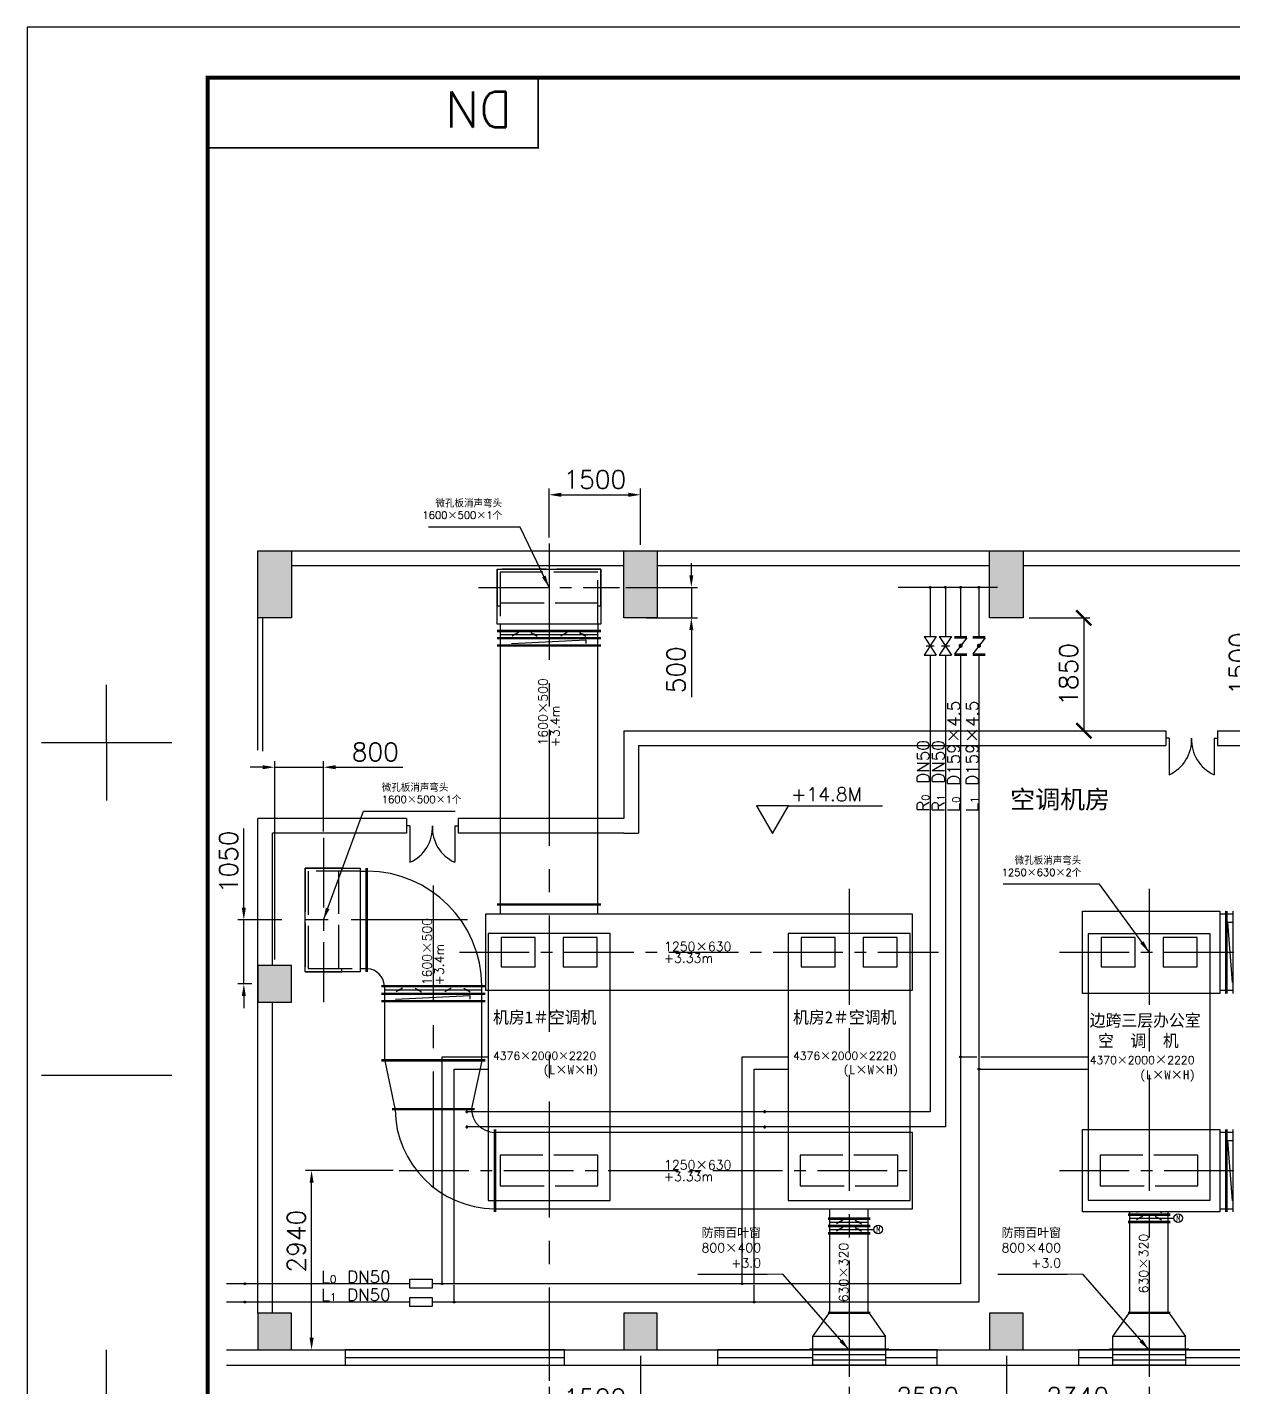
# Model space of a CAD drawing. Extents: x 209403 to 307023, y -44422 to 4539.
# Drawn here: x 257026 to 276815, y -31184 to -8879 of the extents above; entities that cross this region are included whole.
import ezdxf

# ---------------------------------------------------------------- set-up
doc = ezdxf.new("R2010")
doc.units = 0
doc.header["$LTSCALE"] = 60
for name, pattern in [('ACAD_ISO02W100', [15, 12, -3]), ('CENTER', [50.8, 31.75, -6.35, 6.35, -6.35]), ('CENTER2', [28.575, 19.05, -3.175, 3.175, -3.175])]:
    doc.linetypes.add(name, pattern=pattern)
doc.layers.get('0').update_dxf_attribs({"linetype": 'CONTINUOUS'})
doc.layers.get('DEFPOINTS').update_dxf_attribs({"linetype": 'CONTINUOUS'})
for name, color, linetype in [('SMPEN_THICK', 7, 'CONTINUOUS'), ('三层楼面', 7, 'CONTINUOUS'), ('二层楼面', 7, 'CONTINUOUS'), ('冷热水管', 7, 'CONTINUOUS'), ('吊顶开孔', 7, 'CONTINUOUS'), ('空调机', 7, 'CONTINUOUS'), ('空调风管', 7, 'CONTINUOUS'), ('管道', 2, 'CONTINUOUS'), ('边部夹层', 7, 'CONTINUOUS')]:
    doc.layers.add(name, color=color, linetype=linetype)
doc.styles.add('163', font='', dxfattribs={"width": 0.99})
doc.styles.get("Standard").update_dxf_attribs({"font": 'txt.shx', "height": 300})
doc.styles.add('STYLE4', font='', dxfattribs={"height": 300})
doc.styles.get('163').set_extended_font_data('SimSun')
doc.styles.get('STYLE4').set_extended_font_data('SimSun')
doc.dimstyles.get("Standard").update_dxf_attribs({"dimscale": 0, "dimtxt": 2, "dimasz": 200, "dimexe": 100, "dimexo": 100, "dimgap": 100, "dimtad": 1, "dimdec": 0, "dimdsep": 46, "dimtxsty": 'Standard', "dimcen": 0, "dimclrd": 5, "dimclre": 5, "dimclrt": 5, "dimadec": 0, "dimazin": 0, "dimtfac": 1, "dimtdec": 4, "dimtmove": 0, "dimatfit": 0, "dimfxl": 1, "dimtolj": 1, "dimtzin": 0, "dimarcsym": 0})

# ---------------------------------------------------------------- blocks, each defined once
blk = doc.blocks.new('*D90')
at = {"layer": 'DEFPOINTS', "color": 0, "transparency": 16777216}
for p in [(261885, -21011), (261885, -22166), (261085, -24263)]:
    blk.add_point(p, dxfattribs=at)
at = {"layer": '空调风管', "color": 5, "lineweight": -2, "transparency": 16777216}
for p, q in [((261085, -24163), (261085, -20911)), ((261885, -22066), (261885, -20911)), ((260885, -21011), (260685, -21011)), ((261085, -21011), (261885, -21011)), ((262085, -21011), (263185, -21011))]:
    blk.add_line(p, q, dxfattribs=at)
at = {"layer": '空调风管', "color": 5, "transparency": 16777216}
for points in [[(260885, -20977), (260885, -21044), (261085, -21011)], [(262085, -20977), (262085, -21044), (261885, -21011)]]:
    blk.add_solid(points, dxfattribs=at)
at = {"layer": '空调风管', "color": 5, "transparency": 16777216, "insert": (262735, -20761), "char_height": 300, "attachment_point": 5}
blk.add_mtext('\\A1;800', dxfattribs=at)
blk = doc.blocks.new('*D91')
at = {"layer": 'DEFPOINTS', "color": 0, "transparency": 16777216}
for p in [(261690, -27623), (263127, -27623), (261085, -30563)]:
    blk.add_point(p, dxfattribs=at)
at = {"layer": '空调风管', "color": 5, "lineweight": -2, "transparency": 16777216}
for p, q in [((263027, -27623), (261590, -27623)), ((261690, -30363), (261690, -27823)), ((261185, -30563), (261790, -30563))]:
    blk.add_line(p, q, dxfattribs=at)
at = {"layer": '空调风管', "color": 5, "transparency": 16777216}
for points in [[(261657, -27823), (261724, -27823), (261690, -27623)], [(261657, -30363), (261724, -30363), (261690, -30563)]]:
    blk.add_solid(points, dxfattribs=at)
at = {"layer": '空调风管', "color": 5, "transparency": 16777216, "insert": (261440, -28781), "char_height": 300, "attachment_point": 5, "rotation": 90}
blk.add_mtext('\\A1;2940', dxfattribs=at)
blk = doc.blocks.new('窗3615')
at = {"layer": '二层楼面', "color": 4}
blk.add_line((19203, 115349), (19203, 111749), dxfattribs=at)
blk.add_lwpolyline([(19078, 111749), (19328, 111749), (19328, 115349), (19078, 115349)], close=True, dxfattribs=at)
blk = doc.blocks.new('*D92')
at = {"layer": 'DEFPOINTS', "color": 0, "transparency": 16777216}
for p in [(260579, -23513), (261300, -23513), (260810, -24563)]:
    blk.add_point(p, dxfattribs=at)
at = {"layer": '空调风管', "color": 5, "lineweight": -2, "transparency": 16777216}
for p, q in [((260579, -23313), (260579, -22013)), ((261200, -23513), (260479, -23513)), ((260579, -24563), (260579, -23513)), ((260710, -24563), (260479, -24563)), ((260579, -24763), (260579, -24963))]:
    blk.add_line(p, q, dxfattribs=at)
at = {"layer": '空调风管', "color": 5, "transparency": 16777216}
for points in [[(260545, -23313), (260612, -23313), (260579, -23513)], [(260545, -24763), (260612, -24763), (260579, -24563)]]:
    blk.add_solid(points, dxfattribs=at)
at = {"layer": '空调风管', "color": 5, "transparency": 16777216, "insert": (260329, -22563), "char_height": 300, "attachment_point": 5, "rotation": 90}
blk.add_mtext('\\A1;1050', dxfattribs=at)
blk = doc.blocks.new('*D98')
at = {"layer": 'DEFPOINTS', "color": 0, "transparency": 16777216}
for p in [(273085, -30563), (275425, -31069), (273085, -31578)]:
    blk.add_point(p, dxfattribs=at)
at = {"layer": '空调风管', "color": 5, "lineweight": -2, "transparency": 16777216}
for p, q in [((273085, -30663), (273085, -31678)), ((275425, -31169), (275425, -31678)), ((275225, -31578), (273285, -31578))]:
    blk.add_line(p, q, dxfattribs=at)
at = {"layer": '空调风管', "color": 5, "transparency": 16777216}
for points in [[(273285, -31544), (273285, -31611), (273085, -31578)], [(275225, -31544), (275225, -31611), (275425, -31578)]]:
    blk.add_solid(points, dxfattribs=at)
at = {"layer": '空调风管', "color": 5, "transparency": 16777216, "insert": (274255, -31328), "char_height": 300, "attachment_point": 5}
blk.add_mtext('\\A1;2340', dxfattribs=at)
blk = doc.blocks.new('*D99')
at = {"layer": 'DEFPOINTS', "color": 0, "transparency": 16777216}
for p in [(267085, -30563), (265585, -31069), (267085, -31601)]:
    blk.add_point(p, dxfattribs=at)
at = {"layer": '空调风管', "color": 5, "lineweight": -2, "transparency": 16777216}
for p, q in [((267085, -30663), (267085, -31701)), ((265585, -31169), (265585, -31701)), ((265785, -31601), (266885, -31601))]:
    blk.add_line(p, q, dxfattribs=at)
at = {"layer": '空调风管', "color": 5, "transparency": 16777216}
for points in [[(265785, -31567), (265785, -31634), (265585, -31601)], [(266885, -31567), (266885, -31634), (267085, -31601)]]:
    blk.add_solid(points, dxfattribs=at)
at = {"layer": '空调风管', "color": 5, "transparency": 16777216, "insert": (266335, -31351), "char_height": 300, "attachment_point": 5}
blk.add_mtext('\\A1;1500', dxfattribs=at)
blk = doc.blocks.new('*D100')
at = {"layer": 'DEFPOINTS', "color": 0, "transparency": 16777216}
for p in [(273085, -30563), (270505, -31069), (270505, -31578)]:
    blk.add_point(p, dxfattribs=at)
at = {"layer": '空调风管', "color": 5, "lineweight": -2, "transparency": 16777216}
for p, q in [((273085, -30663), (273085, -31678)), ((270505, -31169), (270505, -31678)), ((272885, -31578), (270705, -31578))]:
    blk.add_line(p, q, dxfattribs=at)
at = {"layer": '空调风管', "color": 5, "transparency": 16777216}
for points in [[(270705, -31544), (270705, -31611), (270505, -31578)], [(272885, -31544), (272885, -31611), (273085, -31578)]]:
    blk.add_solid(points, dxfattribs=at)
at = {"layer": '空调风管', "color": 5, "transparency": 16777216, "insert": (271795, -31328), "char_height": 300, "attachment_point": 5}
blk.add_mtext('\\A1;2580', dxfattribs=at)
blk = doc.blocks.new('*D107')
at = {"layer": 'DEFPOINTS', "color": 0, "transparency": 16777216}
for p in [(266742, -18063), (267085, -18563), (267918, -18563)]:
    blk.add_point(p, dxfattribs=at)
at = {"layer": '空调风管', "color": 5, "lineweight": -2, "transparency": 16777216}
for p, q in [((267918, -17863), (267918, -17663)), ((266842, -18063), (268018, -18063)), ((267918, -18063), (267918, -18563)), ((267185, -18563), (268018, -18563)), ((267918, -18763), (267918, -19863))]:
    blk.add_line(p, q, dxfattribs=at)
at = {"layer": '空调风管', "color": 5, "transparency": 16777216}
for points in [[(267885, -17863), (267951, -17863), (267918, -18063)], [(267885, -18763), (267951, -18763), (267918, -18563)]]:
    blk.add_solid(points, dxfattribs=at)
at = {"layer": '空调风管', "color": 5, "transparency": 16777216, "insert": (267668, -19413), "char_height": 300, "attachment_point": 5, "rotation": 90}
blk.add_mtext('\\A1;500', dxfattribs=at)
blk = doc.blocks.new('A$C4D9B0563')
at = {"layer": '管道', "color": 5, "const_width": 74.8}
blk.add_lwpolyline([(37, 75, 1), (113, 75, 1)], format="xyb", close=True, dxfattribs=at)
blk.add_lwpolyline([(37, 75, 1), (113, 75, 1)], format="xyb", close=True, dxfattribs=at)
blk = doc.blocks.new('*D112')
at = {"layer": 'DEFPOINTS', "color": 0, "transparency": 16777216}
for p in [(277140, -18563), (279085, -18563), (277381, -20063)]:
    blk.add_point(p, dxfattribs=at)
at = {"layer": '空调风管', "color": 5, "lineweight": -2, "transparency": 16777216}
for p, q in [((278985, -18563), (277040, -18563)), ((277140, -19863), (277140, -18763)), ((277281, -20063), (277040, -20063))]:
    blk.add_line(p, q, dxfattribs=at)
at = {"layer": '空调风管', "color": 5, "transparency": 16777216}
for points in [[(277106, -18763), (277173, -18763), (277140, -18563)], [(277106, -19863), (277173, -19863), (277140, -20063)]]:
    blk.add_solid(points, dxfattribs=at)
at = {"layer": '空调风管', "color": 5, "transparency": 16777216, "insert": (276890, -19313), "char_height": 300, "attachment_point": 5, "rotation": 90}
blk.add_mtext('\\A1;1500', dxfattribs=at)
blk = doc.blocks.new('_ARCHTICK')
at = {"color": 0, "linetype": 'ByBlock', "const_width": 0.15}
blk.add_lwpolyline([(-0.5, -0.5), (0.5, 0.5)], dxfattribs=at)
blk = doc.blocks.new('*D113')
at = {"layer": 'DEFPOINTS', "color": 0, "transparency": 16777216}
for p in [(273360, -18563), (273509, -20413), (274355, -20413)]:
    blk.add_point(p, dxfattribs=at)
at = {"layer": '边部夹层', "color": 2, "transparency": 16777216}
for p, q in [((273460, -18563), (274455, -18563)), ((273609, -20413), (274455, -20413))]:
    blk.add_line(p, q, dxfattribs=at)
at = {"layer": '边部夹层', "color": 5, "transparency": 16777216}
blk.add_line((274355, -18563), (274355, -20413), dxfattribs=at)
at = {"layer": '边部夹层', "color": 5, "transparency": 16777216, "xscale": 250, "yscale": 250, "zscale": 250}
for p, rotation in [((274355, -18563), 90), ((274355, -20413), 270)]:
    blk.add_blockref('_ARCHTICK', p, dxfattribs=dict(at, rotation=rotation))
at = {"layer": '边部夹层', "color": 5, "transparency": 16777216, "insert": (274105, -19488), "char_height": 300, "attachment_point": 5, "rotation": 90}
blk.add_mtext('\\A1;1850', dxfattribs=at)
blk = doc.blocks.new('*D115')
at = {"layer": 'DEFPOINTS', "color": 0, "transparency": 16777216}
for p in [(267085, -16544), (265585, -17346), (267085, -17463)]:
    blk.add_point(p, dxfattribs=at)
at = {"layer": '空调风管', "color": 5, "lineweight": -2, "transparency": 16777216}
for p, q in [((265585, -17246), (265585, -16444)), ((267085, -17363), (267085, -16444)), ((265785, -16544), (266885, -16544))]:
    blk.add_line(p, q, dxfattribs=at)
at = {"layer": '空调风管', "color": 5, "transparency": 16777216}
for points in [[(265785, -16511), (265785, -16578), (265585, -16544)], [(266885, -16511), (266885, -16578), (267085, -16544)]]:
    blk.add_solid(points, dxfattribs=at)
at = {"layer": '空调风管', "color": 5, "transparency": 16777216, "insert": (266335, -16294), "char_height": 300, "attachment_point": 5}
blk.add_mtext('\\A1;1500', dxfattribs=at)
blk = doc.blocks.new('网易图签-new')
blk.add_hatch(color=1).paths.add_polyline_path([(143, 252, 1), (142, 252, 1)])
at = {"color": 7}
for p, q in [((120, 234), (120, 264)), ((120, 264), (187, 264)), ((187, 234), (120, 234)), ((122, 236), (122, 262)), ((122, 262), (186, 262)), ((122, 250), (186, 250)), ((186, 236), (122, 236)), ((186, 262), (186, 236)), ((187, 264), (187, 234))]:
    blk.add_line(p, q, dxfattribs=at)
at = {"color": 3, "style": '163'}
for s, height, p in [('中国暖通行业网络家园；因为专业，所以完美', 1.84, (126, 246)), ('编辑部：ivpinfo@service.netease.com', 1.63, (132, 241)), ('=', 4, (133, 257)), ('网易  NETEASE ', 3.2, (139, 257))]:
    blk.add_text(s, height=height, dxfattribs=at).set_placement(p)
at = {"color": 1, "style": '163'}
for s, height, p in [('网易  暖通   co.163.com', 2.27, (135, 252)), ('本图纸由浩辰ICAD软件提供技术支持', 1.49, (135, 237))]:
    blk.add_text(s, height=height, dxfattribs=at).set_placement(p)
at = {"color": 3, "style": '163', "text_generation_flag": 2}
blk.add_text('=', height=4, dxfattribs=at).set_placement((174, 257))

msp = doc.modelspace()

# ---------------------------------------------------------------- hatches: boundary and pattern name
at = {"layer": '三层楼面'}
for points in [[(261359.6, -18563), (260809.6, -18563), (260809.6, -17463), (261359.6, -17463)], [(267359.6, -18563), (266809.6, -18563), (266809.6, -17463), (267359.6, -17463)], [(273359.6, -18563), (272809.6, -18563), (272809.6, -17463), (273359.6, -17463)], [(261359.6, -24263), (260809.6, -24263), (260809.6, -24863), (261359.6, -24863)], [(261359.6, -29963), (260809.6, -29963), (260809.6, -30563), (261359.6, -30563)], [(267359.6, -29963), (266809.6, -29963), (266809.6, -30563), (267359.6, -30563)], [(273359.6, -29963), (272809.6, -29963), (272809.6, -30563), (273359.6, -30563)]]:
    msp.add_hatch(color=147, dxfattribs=at).paths.add_polyline_path(points)
at = {"layer": '冷热水管', "linetype": 'CENTER'}
h = msp.add_hatch(color=1, dxfattribs=at)
edge = h.paths.add_edge_path()
edge.add_arc((271834.6, -18063), 14.1, 0, 360)
h = msp.add_hatch(color=1, dxfattribs=at)
edge = h.paths.add_edge_path()
edge.add_arc((272084.6, -18063), 14.1, 0, 360)
h = msp.add_hatch(color=5, dxfattribs=at)
edge = h.paths.add_edge_path()
edge.add_arc((272334.6, -18063), 14.1, 0, 360)
h = msp.add_hatch(color=5, dxfattribs=at)
edge = h.paths.add_edge_path()
edge.add_arc((272634.6, -18063), 14.1, 0, 360)
h = msp.add_hatch(color=5, dxfattribs=at)
edge = h.paths.add_edge_path()
edge.add_arc((272334.6, -25759.3), 14.1, 0, 360)
h = msp.add_hatch(color=5, dxfattribs=at)
edge = h.paths.add_edge_path()
edge.add_arc((272634.6, -25959.3), 14.1, 0, 360)
h = msp.add_hatch(color=5, dxfattribs=at)
edge = h.paths.add_edge_path()
edge.add_arc((260595.4, -29479.4), 14.1, 0, 360)
h = msp.add_hatch(color=5, dxfattribs=at)
edge = h.paths.add_edge_path()
edge.add_arc((263829.5, -29479.4), 14.1, 0, 360)
h = msp.add_hatch(color=5, dxfattribs=at)
edge = h.paths.add_edge_path()
edge.add_arc((268749.5, -29479.4), 14.1, 0, 360)
h = msp.add_hatch(color=5, dxfattribs=at)
edge = h.paths.add_edge_path()
edge.add_arc((260595.4, -29779.4), 14.1, 0, 360)
h = msp.add_hatch(color=5, dxfattribs=at)
edge = h.paths.add_edge_path()
edge.add_arc((264029.5, -29779.4), 14.1, 0, 360)
h = msp.add_hatch(color=5, dxfattribs=at)
edge = h.paths.add_edge_path()
edge.add_arc((268949.5, -29779.4), 14.1, 0, 360)
at = {"layer": '空调风管'}
h = msp.add_hatch(color=3, dxfattribs=at)
edge = h.paths.add_edge_path()
edge.add_arc((265031.1, -18833), 7.65, 0, 360)
h = msp.add_hatch(color=3, dxfattribs=at)
edge = h.paths.add_edge_path()
edge.add_arc((265339.4, -18833), 7.65, 0, 360)
h = msp.add_hatch(color=3, dxfattribs=at)
edge = h.paths.add_edge_path()
edge.add_arc((265584.6, -18954.3), 7.65, 0, 360)
h = msp.add_hatch(color=3, dxfattribs=at)
edge = h.paths.add_edge_path()
edge.add_arc((265829.8, -18833), 7.65, 0, 360)
h = msp.add_hatch(color=3, dxfattribs=at)
edge = h.paths.add_edge_path()
edge.add_arc((266138.1, -18833), 7.65, 0, 360)
h = msp.add_hatch(color=3, dxfattribs=at)
edge = h.paths.add_edge_path()
edge.add_arc((276754.6, -24043), 7.65, 0, 360)
h = msp.add_hatch(color=3, dxfattribs=at)
edge = h.paths.add_edge_path()
edge.add_arc((263131.1, -24662.9), 7.65, 0, 360)
h = msp.add_hatch(color=3, dxfattribs=at)
edge = h.paths.add_edge_path()
edge.add_arc((263439.4, -24662.9), 7.65, 0, 360)
h = msp.add_hatch(color=3, dxfattribs=at)
edge = h.paths.add_edge_path()
edge.add_arc((263929.8, -24662.9), 7.65, 0, 360)
h = msp.add_hatch(color=3, dxfattribs=at)
edge = h.paths.add_edge_path()
edge.add_arc((264238.1, -24662.9), 7.65, 0, 360)
h = msp.add_hatch(color=3, dxfattribs=at)
edge = h.paths.add_edge_path()
edge.add_arc((263684.6, -24784.2), 7.65, 0, 360)
h = msp.add_hatch(color=3, dxfattribs=at)
edge = h.paths.add_edge_path()
edge.add_arc((276754.6, -27623), 7.65, 0, 360)
h = msp.add_hatch(color=3, dxfattribs=at)
edge = h.paths.add_edge_path()
edge.add_arc((270350.4, -28468), 7.65, 0, 360)
h = msp.add_hatch(color=3, dxfattribs=at)
edge = h.paths.add_edge_path()
edge.add_arc((270658.8, -28468), 7.65, 0, 360)
h = msp.add_hatch(color=3, dxfattribs=at)
edge = h.paths.add_edge_path()
edge.add_arc((275270.4, -28403), 7.65, 0, 360)
h = msp.add_hatch(color=3, dxfattribs=at)
edge = h.paths.add_edge_path()
edge.add_arc((275578.8, -28403), 7.65, 0, 360)
h = msp.add_hatch(color=3, dxfattribs=at)
edge = h.paths.add_edge_path()
edge.add_arc((270350.4, -28588), 7.65, 0, 360)
h = msp.add_hatch(color=3, dxfattribs=at)
edge = h.paths.add_edge_path()
edge.add_arc((270658.8, -28588), 7.65, 0, 360)
at = {"layer": '边部夹层'}
msp.add_hatch(color=147, dxfattribs=at).paths.add_polyline_path([(261359.6, -18563), (260809.6, -18563), (260809.6, -17463), (261359.6, -17463)])
msp.add_hatch(color=147, dxfattribs=at).paths.add_polyline_path([(261359.6, -18563), (260809.6, -18563), (260809.6, -17463), (261359.6, -17463)])

# ---------------------------------------------------------------- linework, layer by layer
at = {"color": 4}
for p, q in [((307022.7, -8878.9), (257025.9, -8878.9)), ((257025.9, -8878.9), (257025.9, -44421.7)), ((259987.8, -9708.3), (265911.6, -9708.3)), ((306548.8, -9708.3), (259987.8, -9708.3)), ((259987.8, -9708.3), (259987.8, -43710.9)), ((259987.8, -11248.5), (259987.8, -9708.3)), ((265406.4, -9708.3), (265406.4, -10856)), ((265406.4, -10856), (259987.8, -10856)), ((258329.1, -20608.1), (258329.1, -19660.2)), ((257262.9, -20608.1), (259395.4, -20608.1)), ((258329.1, -20608.1), (258329.1, -21555.9)), ((257262.9, -26057.9), (259395.4, -26057.9)), ((258329.1, -31507.8), (258329.1, -30560))]:
    msp.add_line(p, q, dxfattribs=at)
at = {"layer": 'SMPEN_THICK', "color": 4}
for points, const_width in [([(306548.8, -9708.3), (306548.8, -43710.9), (259987.8, -43710.9), (259987.8, -9708.3), (306548.8, -9708.3)], 65.2), ([(259987.8, -10856), (265406.4, -10856), (265406.4, -9708.3)], 29.6)]:
    msp.add_lwpolyline(points, dxfattribs=dict(at, const_width=const_width))
at = {"layer": '三层楼面'}
for p, q in [((261359.6, -17463), (303084.6, -17463)), ((261359.6, -17703), (266809.6, -17703)), ((267359.6, -17703), (272809.6, -17703)), ((273359.6, -17703), (278809.6, -17703)), ((260292.4, -30563), (269904.6, -30563)), ((271104.6, -30563), (274824.6, -30563)), ((276024.6, -30563), (303084.6, -30563)), ((260292.4, -30813), (269904.6, -30813)), ((271104.6, -30813), (274824.6, -30813)), ((276024.6, -30813), (303334.6, -30813))]:
    msp.add_line(p, q, dxfattribs=at)
at = {"layer": '三层楼面', "color": 4}
for p, q in [((262240, -30688), (265840, -30688)), ((268349.5, -30688), (269904.6, -30688)), ((271104.6, -30688), (271949.5, -30688)), ((274270.1, -30688), (274824.6, -30688)), ((276024.6, -30688), (277870.1, -30688))]:
    msp.add_line(p, q, dxfattribs=at)
at = {"layer": '三层楼面'}
for points in [[(260809.6, -17463), (261359.6, -17463), (261359.6, -18563), (260809.6, -18563)], [(260809.6, -17463), (261359.6, -17463), (261359.6, -18563), (260809.6, -18563)], [(266809.6, -17463), (267359.6, -17463), (267359.6, -18563), (266809.6, -18563)], [(266809.6, -17463), (267359.6, -17463), (267359.6, -18563), (266809.6, -18563)], [(272809.6, -17463), (273359.6, -17463), (273359.6, -18563), (272809.6, -18563)], [(272809.6, -17463), (273359.6, -17463), (273359.6, -18563), (272809.6, -18563)]]:
    msp.add_lwpolyline(points, close=True, dxfattribs=at)
at = {"layer": '三层楼面', "color": 0}
for points in [[(260809.6, -24863), (261359.6, -24863), (261359.6, -24263), (260809.6, -24263)], [(260809.6, -24863), (261359.6, -24863), (261359.6, -24263), (260809.6, -24263)], [(260809.6, -30563), (261359.6, -30563), (261359.6, -29963), (260809.6, -29963)], [(266809.6, -30563), (267359.6, -30563), (267359.6, -29963), (266809.6, -29963)], [(272809.6, -30563), (273359.6, -30563), (273359.6, -29963), (272809.6, -29963)]]:
    msp.add_lwpolyline(points, close=True, dxfattribs=at)
at = {"layer": '三层楼面', "color": 4}
for points in [[(265840, -30813), (265840, -30563), (262240, -30563), (262240, -30813)], [(271949.5, -30813), (271949.5, -30563), (268349.5, -30563), (268349.5, -30813)], [(277870.1, -30813), (277870.1, -30563), (274270.1, -30563), (274270.1, -30813)]]:
    msp.add_lwpolyline(points, close=True, dxfattribs=at)
at = {"layer": '二层楼面', "color": 4}
for p, q in [((268349.5, -30688), (269904.6, -30688)), ((271104.6, -30688), (271949.5, -30688)), ((274270.1, -30688), (274824.6, -30688)), ((276024.6, -30688), (277870.1, -30688))]:
    msp.add_line(p, q, dxfattribs=at)
for points in [[(269904.6, -30563), (268349.5, -30563), (268349.5, -30813), (269904.6, -30813)], [(271104.6, -30813), (271949.5, -30813), (271949.5, -30563), (271104.6, -30563)], [(274824.6, -30563), (274270.1, -30563), (274270.1, -30813), (274824.6, -30813)], [(276024.6, -30813), (277870.1, -30813), (277870.1, -30563), (276024.6, -30563)]]:
    msp.add_lwpolyline(points, dxfattribs=at)
at = {"layer": '冷热水管', "color": 3, "linetype": 'CENTER'}
msp.add_line((272939.4, -18063), (271312.5, -18063), dxfattribs=at)
at = {"layer": '冷热水管', "color": 1}
for p, q in [((271834.6, -18063), (271834.6, -18866.3)), ((272084.6, -18063), (272084.6, -18866.3)), ((271735, -18866.3), (271934.2, -19173.8)), ((271934.2, -18866.3), (271735, -19173.8)), ((271735, -18866.3), (271934.2, -18866.3)), ((271985, -18866.3), (272184.2, -18866.3)), ((272184.2, -18866.3), (271985, -19173.8)), ((271985, -18866.3), (272184.2, -19173.8)), ((271735, -19173.8), (271934.2, -19173.8)), ((271768.7, -19020), (271900.5, -19020)), ((271834.6, -19173.8), (271834.6, -26658.7)), ((271985, -19173.8), (272184.2, -19173.8)), ((272018.7, -19020), (272150.5, -19020)), ((272084.6, -19173.8), (272084.6, -26908.7)), ((264225.5, -26668.7), (264245.5, -26648.7)), ((264225.5, -26648.7), (264245.5, -26668.7)), ((271834.6, -26658.7), (264235.5, -26658.7)), ((269109.8, -26648.7), (269129.8, -26668.7)), ((269109.8, -26668.7), (269129.8, -26648.7)), ((272084.6, -26908.7), (264235.5, -26908.7))]:
    msp.add_line(p, q, dxfattribs=at)
at = {"layer": '冷热水管', "color": 5}
for p, q in [((272334.6, -18063), (272334.6, -18866.3)), ((272634.6, -18063), (272634.6, -18866.3)), ((272235, -18866.3), (272434.2, -18866.3)), ((272434.2, -18887.1), (272235, -19153)), ((272235, -18887.1), (272434.2, -18887.1)), ((272535, -18866.3), (272734.2, -18866.3)), ((272535, -18887.1), (272734.2, -18887.1)), ((272734.2, -18887.1), (272535, -19153)), ((272235, -19153), (272434.2, -19153)), ((272235, -19173.8), (272434.2, -19173.8)), ((272334.6, -19173.8), (272334.6, -29479.4)), ((272535, -19153), (272734.2, -19153)), ((272535, -19173.8), (272734.2, -19173.8)), ((272634.6, -19173.8), (272634.6, -29779.4)), ((263829.5, -29479.4), (263829.5, -25759.3)), ((263829.5, -25759.3), (264584.6, -25759.3)), ((268749.5, -29479.4), (268749.5, -25759.3)), ((268749.5, -25759.3), (269504.6, -25759.3)), ((272334.6, -25759.3), (272601.4, -25759.3)), ((272667.6, -25759.3), (274424.6, -25759.3)), ((264029.5, -29463.6), (264029.5, -25959.3)), ((264029.5, -25959.3), (264584.6, -25959.3)), ((268949.5, -29463.6), (268949.5, -25959.3)), ((268949.5, -25959.3), (269504.6, -25959.3)), ((272634.6, -25959.3), (274424.6, -25959.3)), ((263301.7, -29479.4), (260294, -29479.4)), ((272334.6, -29479.4), (263668.7, -29479.4)), ((264029.5, -29779.4), (264029.5, -29496.3)), ((268949.5, -29779.4), (268949.5, -29496.3)), ((263301.7, -29779.4), (260294, -29779.4)), ((272634.6, -29779.4), (263668.7, -29779.4))]:
    msp.add_line(p, q, dxfattribs=at)
for points in [[(263668.7, -29553.7), (263301.7, -29553.7), (263301.7, -29405.1), (263668.7, -29405.1)], [(263668.7, -29853.7), (263301.7, -29853.7), (263301.7, -29705.1), (263668.7, -29705.1)]]:
    msp.add_lwpolyline(points, close=True, dxfattribs=at)
at = {"layer": '冷热水管', "color": 1, "linetype": 'CENTER'}
for centre in [(271834.6, -18063), (272084.6, -18063)]:
    msp.add_circle(centre, 14.1, dxfattribs=at)
at = {"layer": '冷热水管', "color": 5, "linetype": 'CENTER'}
for centre in [(272334.6, -18063), (272634.6, -18063), (272334.6, -25759.3), (272634.6, -25959.3), (260595.4, -29479.4), (263829.5, -29479.4), (268749.5, -29479.4), (260595.4, -29779.4), (264029.5, -29779.4), (268949.5, -29779.4)]:
    msp.add_circle(centre, 14.1, dxfattribs=at)
at = {"layer": '冷热水管', "color": 1, "linetype": 'CENTER'}
for centre in [(264235.5, -26658.7), (269119.8, -26658.7), (264235.5, -26908.7), (269119.8, -26908.7)]:
    msp.add_arc(centre, 14.1, 9.98069, 350.01931, dxfattribs=at)
at = {"layer": '空调机', "color": 3}
for points in [[(264584.6, -28112.7), (266584.6, -28112.7), (266584.6, -23736.7), (264584.6, -23736.7)], [(269504.6, -28112.7), (271504.6, -28112.7), (271504.6, -23736.7), (269504.6, -23736.7)], [(274424.6, -28109.7), (276424.6, -28109.7), (276424.6, -23739.7), (274424.6, -23739.7)]]:
    msp.add_lwpolyline(points, close=True, dxfattribs=at)
at = {"layer": '空调机', "color": 3, "linetype": 'ACAD_ISO02W100'}
for points in [[(264797.6, -24282), (265354.6, -24282), (265354.6, -23804), (264797.6, -23804)], [(265814.6, -24282), (266371.6, -24282), (266371.6, -23804), (265814.6, -23804)], [(269717.6, -24282), (270274.6, -24282), (270274.6, -23804), (269717.6, -23804)], [(270734.6, -24282), (271291.6, -24282), (271291.6, -23804), (270734.6, -23804)], [(274637.6, -24282), (275194.6, -24282), (275194.6, -23804), (274637.6, -23804)], [(275654.6, -24282), (276211.6, -24282), (276211.6, -23804), (275654.6, -23804)], [(264784.6, -27873), (266384.6, -27873), (266384.6, -27373), (264784.6, -27373)], [(269704.6, -27873), (271304.6, -27873), (271304.6, -27373), (269704.6, -27373)], [(274624.6, -27873), (276224.6, -27873), (276224.6, -27373), (274624.6, -27373)]]:
    msp.add_lwpolyline(points, close=True, dxfattribs=at)
at = {"layer": '空调风管', "color": 3, "linetype": 'CENTER'}
for p, q in [((265584.6, -17345.6), (265584.6, -31069)), ((263684.6, -22952.2), (263684.6, -28180.2)), ((270504.6, -23003), (270504.6, -31069)), ((275424.6, -23003), (275424.6, -31069)), ((264245.4, -23513), (261299.8, -23513))]:
    msp.add_line(p, q, dxfattribs=at)
at = {"layer": '空调风管', "color": 3, "linetype": 'ACAD_ISO02W100'}
for p, q in [((264784.6, -17813), (264784.6, -18663)), ((266384.6, -17813), (264784.6, -17813)), ((266384.6, -18663), (266384.6, -17813)), ((264784.6, -18313), (266384.6, -18313)), ((262484.7, -22713), (261634.7, -22713)), ((261634.7, -22713), (261634.7, -24313)), ((262134.7, -24313), (262134.7, -22713)), ((261634.7, -24313), (262484.7, -24313))]:
    msp.add_line(p, q, dxfattribs=at)
at = {"layer": '空调风管', "color": 3, "linetype": 'CENTER2'}
for p, q in [((264426.8, -18063), (266742.4, -18063)), ((261884.7, -22166.3), (261884.7, -24859.8)), ((264117.7, -24043), (271971.5, -24043)), ((273957.7, -24043), (279736.3, -24043)), ((263127.4, -27623), (271458.9, -27623)), ((273957.7, -27623), (277237.3, -27623))]:
    msp.add_line(p, q, dxfattribs=at)
at = {"layer": '空调风管', "color": 3}
for p, q in [((264784.6, -18663), (264784.6, -18763)), ((266384.6, -18663), (266384.6, -18763)), ((264734.6, -18763), (266434.6, -18763)), ((264734.6, -18783), (266434.6, -18783)), ((264734.6, -18883), (266434.6, -18883)), ((264734.6, -18903), (266434.6, -18903)), ((264784.6, -18783), (264784.6, -18883)), ((264784.6, -18833), (266384.6, -18833)), ((264784.6, -18903), (264784.6, -19003)), ((264966.2, -18984.6), (266187, -18924.9)), ((265083.1, -18803), (264979.1, -18863)), ((265287.5, -18803), (265391.4, -18863)), ((265881.7, -18803), (265777.8, -18863)), ((266086.1, -18803), (266190.1, -18863)), ((266187, -18924.9), (266187, -18981.7)), ((266384.6, -18883), (266384.6, -18783)), ((266384.6, -19003), (266384.6, -18903)), ((264734.6, -19003), (266434.6, -19003)), ((264734.6, -19023), (266434.6, -19023)), ((264784.6, -19023), (264784.6, -23248)), ((266384.6, -23248), (266384.6, -19023)), ((262484.7, -22713), (262584.7, -22713)), ((262584.7, -24363), (262584.7, -22663)), ((262604.7, -24363), (262604.7, -22663)), ((264734.6, -23248), (266434.6, -23248)), ((264734.6, -23268), (266434.6, -23268)), ((264784.6, -23268), (264784.6, -23418)), ((266384.6, -23418), (266384.6, -23268)), ((276684.6, -23418), (276584.6, -23418)), ((276684.6, -24718), (276684.6, -23368)), ((276704.6, -24718), (276704.6, -23368)), ((276804.6, -23418), (276704.6, -23418)), ((276804.6, -24718), (276804.6, -23368)), ((276792.2, -24537.8), (276717, -23548.2)), ((276717, -23548.2), (276789.7, -23548.2)), ((262484.7, -24313), (262584.7, -24313)), ((264534.6, -24592.9), (262834.6, -24592.9)), ((264534.6, -24612.9), (262834.6, -24612.9)), ((262834.6, -24712.9), (264534.6, -24712.9)), ((262834.6, -24732.9), (264534.6, -24732.9)), ((262884.6, -24612.9), (262884.6, -24712.9)), ((262884.6, -24612.9), (262884.6, -24712.9)), ((262884.6, -24662.9), (264484.6, -24662.9)), ((262884.6, -24732.9), (262884.6, -24832.9)), ((262884.6, -24732.9), (262884.6, -24832.9)), ((263066.2, -24814.4), (264287, -24754.7)), ((263183.1, -24632.9), (263079.1, -24692.9)), ((263387.5, -24632.9), (263491.4, -24692.9)), ((263981.7, -24632.9), (263877.8, -24692.9)), ((264186.1, -24632.9), (264290.1, -24692.9)), ((264287, -24754.7), (264287, -24811.6)), ((264484.6, -24712.9), (264484.6, -24612.9)), ((264484.6, -24712.9), (264484.6, -24612.9)), ((264484.6, -24832.9), (264484.6, -24732.9)), ((264484.6, -24832.9), (264484.6, -24732.9)), ((266794.6, -24668), (269294.6, -24668)), ((276584.6, -24668), (276684.6, -24668)), ((276704.6, -24668), (276804.6, -24668)), ((262834.6, -24832.9), (264534.6, -24832.9)), ((262834.6, -24852.9), (264534.6, -24852.9)), ((262884.6, -24852.9), (262884.6, -25803)), ((264484.6, -25803), (264484.6, -24852.9)), ((262834.6, -25803), (264534.6, -25803)), ((262834.6, -25823), (264534.6, -25823)), ((262888.9, -25823), (263055.3, -26603)), ((264480.3, -25823), (264313.9, -26603)), ((263009.6, -26603), (264359.6, -26603)), ((263009.6, -26623), (264359.6, -26623)), ((264684.6, -26948), (264684.6, -28298)), ((264704.6, -26948), (264704.6, -28298)), ((276684.6, -28298), (276684.6, -26948)), ((276704.6, -28298), (276704.6, -26948)), ((276804.6, -28298), (276804.6, -26948)), ((271544.6, -26998), (264704.6, -26998)), ((271544.6, -28248), (271544.6, -26998)), ((276684.6, -26998), (276584.6, -26998)), ((276804.6, -26998), (276704.6, -26998)), ((276717, -27128.2), (276789.7, -27128.2)), ((276792.2, -28117.8), (276717, -27128.2)), ((264704.6, -28248), (271544.6, -28248)), ((270189.6, -28398), (270189.6, -28248)), ((270819.6, -28398), (270819.6, -28248)), ((275109.6, -28333), (275109.6, -28298)), ((275244.5, -28298), (275218.5, -28313)), ((275604.8, -28298), (275630.7, -28313)), ((275739.6, -28333), (275739.6, -28298)), ((276584.6, -28248), (276684.6, -28248)), ((276704.6, -28248), (276804.6, -28248)), ((270159.6, -28398), (270849.6, -28398)), ((270159.6, -28418), (270849.6, -28418)), ((270159.6, -28518), (270849.6, -28518)), ((270159.6, -28538), (270849.6, -28538)), ((270189.6, -28518), (270189.6, -28418)), ((270189.6, -28468), (270819.6, -28468)), ((270189.6, -28638), (270189.6, -28538)), ((270402.4, -28438), (270298.5, -28498)), ((270606.8, -28438), (270710.7, -28498)), ((270819.6, -28518), (270819.6, -28418)), ((270819.6, -28638), (270819.6, -28538)), ((275079.6, -28333), (275769.6, -28333)), ((275079.6, -28353), (275769.6, -28353)), ((275079.6, -28453), (275769.6, -28453)), ((275079.6, -28473), (275769.6, -28473)), ((275109.6, -28453), (275109.6, -28353)), ((275109.6, -28403), (275832.8, -28403)), ((275109.6, -29943), (275109.6, -28473)), ((275322.4, -28373), (275218.5, -28433)), ((275526.8, -28373), (275630.7, -28433)), ((275739.6, -28453), (275739.6, -28353)), ((275739.6, -29943), (275739.6, -28473)), ((270159.6, -28638), (270849.6, -28638)), ((270159.6, -28658), (270849.6, -28658)), ((270189.6, -28588), (270912.8, -28588)), ((270189.6, -29943), (270189.6, -28658)), ((270402.4, -28558), (270298.5, -28618)), ((270606.8, -28558), (270710.7, -28618)), ((270819.6, -29943), (270819.6, -28658)), ((270175.4, -29963), (269904.6, -30343)), ((270159.6, -29943), (270849.6, -29943)), ((270159.6, -29963), (270849.6, -29963)), ((270833.9, -29963), (271104.6, -30343)), ((275095.4, -29963), (274824.6, -30343)), ((275079.6, -29943), (275769.6, -29943)), ((275079.6, -29963), (275769.6, -29963)), ((275753.9, -29963), (276024.6, -30343)), ((269854.6, -30543), (271154.6, -30543)), ((274774.6, -30543), (276074.6, -30543)), ((269854.6, -30563), (271154.6, -30563)), ((269904.6, -30563), (269904.6, -30813)), ((271104.6, -30643), (269904.6, -30643)), ((271104.6, -30733), (269904.6, -30733)), ((271104.6, -30563), (271104.6, -30813)), ((274774.6, -30563), (276074.6, -30563)), ((274824.6, -30563), (274824.6, -30813)), ((276024.6, -30643), (274824.6, -30643)), ((276024.6, -30733), (274824.6, -30733)), ((276024.6, -30563), (276024.6, -30813)), ((271104.6, -30813), (269904.6, -30813)), ((276024.6, -30813), (274824.6, -30813))]:
    msp.add_line(p, q, dxfattribs=at)
for points in [[(264734.6, -17763), (266434.6, -17763), (266434.6, -18663), (264734.6, -18663)], [(261584.7, -24363), (261584.7, -22663), (262484.7, -22663), (262484.7, -24363)], [(264544.6, -24668), (271544.6, -24668), (271544.6, -23418), (264544.6, -23418)], [(274334.6, -23368), (276584.6, -23368), (276584.6, -24718), (274334.6, -24718)], [(274334.6, -26948), (276584.6, -26948), (276584.6, -28298), (274334.6, -28298)], [(269904.6, -30543), (271104.6, -30543), (271104.6, -30343), (269904.6, -30343)], [(274824.6, -30543), (276024.6, -30543), (276024.6, -30343), (274824.6, -30343)]]:
    msp.add_lwpolyline(points, close=True, dxfattribs=at)
at = {"layer": '空调风管', "color": 3, "linetype": 'ACAD_ISO02W100'}
for points in [[(266384.6, -18363), (266434.6, -18363), (266434.6, -17763), (264734.6, -17763), (264734.6, -18363), (264784.6, -18363)], [(262184.7, -22713), (262184.7, -22663), (261584.7, -22663), (261584.7, -24363), (262184.7, -24363), (262184.7, -24313)]]:
    msp.add_lwpolyline(points, dxfattribs=at)
at = {"layer": '空调风管', "color": 3}
for centre, radius in [((265031.1, -18833), 7.65), ((265339.4, -18833), 7.65), ((265584.6, -18954.3), 7.65), ((265829.8, -18833), 7.65), ((266138.1, -18833), 7.65), ((276754.6, -24043), 7.65), ((263131.1, -24662.9), 7.65), ((263439.4, -24662.9), 7.65), ((263929.8, -24662.9), 7.65), ((264238.1, -24662.9), 7.65), ((263684.6, -24784.2), 7.65), ((276754.6, -27623), 7.65), ((270350.4, -28468), 7.65), ((270658.8, -28468), 7.65), ((270982.9, -28588), 70), ((275270.4, -28403), 7.65), ((275578.8, -28403), 7.65), ((275902.9, -28403), 70), ((270350.4, -28588), 7.65), ((270658.8, -28588), 7.65)]:
    msp.add_circle(centre, radius, dxfattribs=at)
for centre, radius, start, end in [((262584.7, -24612.9), 1899.9, 0.60317, 89.39683), ((262584.7, -24612.9), 299.9, 3.82443, 86.17557), ((264704.6, -26603), 1645, 180.69662, 269.30338), ((264704.6, -26603), 395, 182.90229, 267.09771)]:
    msp.add_arc(centre, radius, start, end, dxfattribs=at)
at = {"layer": '边部夹层'}
for p, q in [((260809.6, -20730.7), (260809.6, -18563)), ((260889.6, -20745.9), (260889.6, -18563)), ((266809.6, -20413), (275698.1, -20413)), ((266809.6, -20413), (266809.6, -21849.4)), ((275698.1, -20413), (275698.1, -20653)), ((276545.4, -20413), (281618.1, -20413)), ((276545.4, -20413), (276545.4, -20653)), ((267049.6, -20653), (275698.1, -20653)), ((267049.6, -20653), (267049.6, -22089.4)), ((276545.4, -20653), (278894.6, -20653)), ((263248.1, -21849.4), (260809.6, -21849.4)), ((260809.6, -29963), (260809.6, -21849.4)), ((260809.6, -29963), (260809.6, -21849.4)), ((263248.1, -21849.4), (263248.1, -22089.4)), ((266809.6, -21849.4), (264095.4, -21849.4)), ((264095.4, -21849.4), (264095.4, -22089.4)), ((269510.1, -21644.4), (271051.1, -21644.4)), ((263672.5, -22013.5), (263671, -22013.5)), ((263248.1, -22089.4), (261049.6, -22089.4)), ((261049.6, -24263), (261049.6, -22089.4)), ((266809.6, -22089.4), (264095.4, -22089.4)), ((266809.6, -22089.4), (267049.6, -22089.4)), ((261049.6, -29963), (261049.6, -24863))]:
    msp.add_line(p, q, dxfattribs=at)
at = {"layer": '边部夹层', "color": 3}
for p, q in [((275753, -20533), (275698.1, -20533)), ((275753, -20533), (275753, -21133)), ((276490.5, -20533), (276490.5, -21133)), ((276490.5, -20533), (276545.4, -20533)), ((263303, -21969.4), (263248.1, -21969.4)), ((263303, -21969.4), (263303, -22569.4)), ((264040.5, -21969.4), (264040.5, -22569.4)), ((264040.5, -21969.4), (264095.4, -21969.4))]:
    msp.add_line(p, q, dxfattribs=at)
at = {"layer": '边部夹层'}
for points in [[(260809.6, -17463), (261359.6, -17463), (261359.6, -18563), (260809.6, -18563)], [(260809.6, -17463), (261359.6, -17463), (261359.6, -18563), (260809.6, -18563)], [(260809.6, -17463), (261359.6, -17463), (261359.6, -18563), (260809.6, -18563)], [(260809.6, -17463), (261359.6, -17463), (261359.6, -18563), (260809.6, -18563)], [(269248, -22098.5), (269510.1, -21644.4), (268985.8, -21644.4)]]:
    msp.add_lwpolyline(points, close=True, dxfattribs=at)
at = {"layer": '边部夹层', "color": 3}
for centre, start, end in [((275501.5, -20565.1), 293.88916, 2.96309), ((276742, -20565.1), 177.03691, 246.11084), ((263051.5, -22001.5), 293.88916, 2.96309), ((264292, -22001.5), 177.03691, 246.11084)]:
    msp.add_arc(centre, 621.1, start, end, dxfattribs=at)

# ---------------------------------------------------------------- block references
at = {"layer": '三层楼面', "color": 4, "rotation": 90}
msp.add_blockref('窗3615', (377589.4, -49890.6), dxfattribs=at)
at = {"layer": '冷热水管', "color": 3, "xscale": 0.4500000000116415, "yscale": 0.4500000000116415, "zscale": 0.45}
for p in [(272300.9, -19053.8), (272600.9, -19053.8)]:
    msp.add_blockref('A$C4D9B0563', p, dxfattribs=at)
at = {"layer": '吊顶开孔', "color": 3, "xscale": 1.207912508201902e-06, "yscale": 1.207912508201902e-06, "zscale": 1.207912508201902e-06}
msp.add_blockref('网易图签-new', (274424.6, -28109.7), dxfattribs=at)

# ---------------------------------------------------------------- texts
at = {"color": 4}
msp.add_text('DN', height=592.38, rotation=180, dxfattribs=at).set_placement((264974.8, -9930.2))
at = {"layer": '冷热水管', "color": 5, "char_height": 200, "width": 2559.148, "attachment_point": 1, "rotation": 90, "style": 'STYLE4'}
for s, insert in [('\\Ftxt.shx;L\\H120;0\\H200; D159\\fTxt|b0|i0|c134|p2;×\\Ftxt.shx;4.5', (272121.5, -21741.1)), ('\\Ftxt.shx;L\\H120;1\\H200; D159\\fTxt|b0|i0|c134|p2;×\\Ftxt.shx;4.5', (272423.6, -21741.1))]:
    msp.add_mtext(s, dxfattribs=dict(at, insert=insert))
at = {"layer": '冷热水管', "color": 1, "char_height": 200, "width": 1229.987, "attachment_point": 1, "rotation": 90, "style": 'STYLE4'}
for s, insert in [('\\Ftxt.shx;R\\H120;0\\H200; DN50', (271619.5, -21740.6)), ('\\Ftxt.shx;R\\H120;1\\H200; DN50', (271869.9, -21741.2))]:
    msp.add_mtext(s, dxfattribs=dict(at, insert=insert))
at = {"layer": '冷热水管', "color": 5, "char_height": 200, "width": 1229.987, "attachment_point": 1, "style": 'STYLE4'}
for s, insert in [('\\Ftxt.shx;L\\H120;0\\H200; DN50', (261846.8, -29264.3)), ('\\Ftxt.shx;L\\H120;1\\H200; DN50', (261846.2, -29559.8))]:
    msp.add_mtext(s, dxfattribs=dict(at, insert=insert))
at = {"layer": '空调机', "color": 3, "char_height": 200, "width": 3000, "attachment_point": 1, "style": 'STYLE4'}
for s, insert in [('\\fTxt|b0|i0|c134|p2;机房1＃空调机\\P\\P\\Ftxt.shx;\\H130;4376\\fTxt|b0|i0|c134|p2;×\\Ftxt.shx;2000\\fTxt|b0|i0|c134|p2;×\\Ftxt.shx;2220\\P\\fTxt|b0|i0|c134|p2;\\H150;        (L×W×H)', (264665.7, -25010.6)), ('\\fTxt|b0|i0|c134|p2;机房2＃空调机\\P\\P\\Ftxt.shx;\\H130;4376\\fTxt|b0|i0|c134|p2;×\\Ftxt.shx;2000\\fTxt|b0|i0|c134|p2;×\\Ftxt.shx;2220\\P\\fTxt|b0|i0|c134|p2;\\H150;        (L×W×H)', (269585.7, -25010.6)), ('\\fTxt|b0|i0|c134|p2;边跨三层办公室\\P 空  调  机\\P\\Ftxt.shx;\\H130;4370\\fTxt|b0|i0|c134|p2;×\\Ftxt.shx;2000\\fTxt|b0|i0|c134|p2;\\H150;×\\Ftxt.shx;\\H130;2220\\P\\fTxt|b0|i0|c134|p2;\\H150;        (L×W×H)', (274451.3, -25060.6))]:
    msp.add_mtext(s, dxfattribs=dict(at, insert=insert))
at = {"layer": '空调风管', "color": 5, "char_height": 120}
for insert, attachment_point in [((264813.4, -16784.9), 6), ((262841.3, -21444.6), 4)]:
    msp.add_mtext('\\A1;\\fTxt|b0|i0|c134|p2;\\C3;微孔板消声弯头\\P\\Ftxt.shx;1600\\fTxt|b0|i0|c134|p2;×\\Ftxt.shx;500\\fTxt|b0|i0|c134|p2;×\\Ftxt.shx;1\\fTxt|b0|i0|c134|p2;个', dxfattribs=dict(at, insert=insert, attachment_point=attachment_point))
at = {"layer": '空调风管', "color": 3, "char_height": 150, "attachment_point": 1, "rotation": 90, "style": 'STYLE4'}
for s, insert, width in [('\\Ftxt.shx;1600\\fTxt|b0|i0|c134|p2;×\\Ftxt.shx;500', (265409.5, -20654.8), 1647.5), ('\\Ftxt.shx;+3.4m', (265607.8, -20682.9), 1265.6), ('\\Ftxt.shx;1600\\fTxt|b0|i0|c134|p2;×\\Ftxt.shx;500', (263509.5, -24585.1), 1647.5), ('\\Ftxt.shx;+3.4m', (263707.8, -24587), 1265.6), ('\\Ftxt.shx;630\\fTxt|b0|i0|c134|p2;×\\Ftxt.shx;320', (275260.5, -29635.2), 1647.5), ('\\Ftxt.shx;630\\fTxt|b0|i0|c134|p2;×\\Ftxt.shx;320', (270340.5, -29782.1), 1647.5)]:
    msp.add_mtext(s, dxfattribs=dict(at, insert=insert, width=width))
at = {"layer": '空调风管', "color": 3, "attachment_point": 6}
for s, insert, char_height in [('\\fTxt|b0|i0|c134|p2;微孔板消声弯头\\P\\Ftxt.shx;1250\\fTxt|b0|i0|c134|p2;×\\Ftxt.shx;630\\fTxt|b0|i0|c134|p2;×\\Ftxt.shx;2\\fTxt|b0|i0|c134|p2;个', (274312.9, -22640.8), 120), ('\\fTxt|b0|i0|c134|p2;防雨百叶窗\\P\\Ftxt.shx;800\\fTxt|b0|i0|c134|p2;×\\Ftxt.shx;400\\P+3.0', (269060.9, -28889.6), 150), ('\\fTxt|b0|i0|c134|p2;防雨百叶窗\\P\\Ftxt.shx;800\\fTxt|b0|i0|c134|p2;×\\Ftxt.shx;400\\P+3.0', (273980.9, -28889.6), 150)]:
    msp.add_mtext(s, dxfattribs=dict(at, insert=insert, char_height=char_height))
at = {"layer": '空调风管', "color": 3, "attachment_point": 1, "style": 'STYLE4'}
for s, insert, char_height, width in [('\\Ftxt.shx;+3.33m', (267467, -24065.6), 150, 1265.6), ('\\Ftxt.shx;1250\\fTxt|b0|i0|c134|p2;×\\Ftxt.shx;630', (267470.9, -23875.1), 150, 1353.2), ('\\Ftxt.shx;+3.33m', (267467, -27645.6), 150, 1265.6), ('\\Ftxt.shx;1250\\fTxt|b0|i0|c134|p2;×\\Ftxt.shx;630', (267470.9, -27455.1), 150, 1353.2), ('M', (270951.7, -28539.4), 100, 99), ('M', (275871.7, -28354.4), 100, 99)]:
    msp.add_mtext(s, dxfattribs=dict(at, insert=insert, char_height=char_height, width=width))
at = {"layer": '边部夹层'}
msp.add_text('+14.8M', height=225, dxfattribs=at).set_placement((269554.7, -21567.3))
at = {"layer": '边部夹层', "insert": (273147.7, -21387.7), "char_height": 300, "width": 12291.7, "attachment_point": 1, "style": 'STYLE4'}
msp.add_mtext('空调机房', dxfattribs=at)

# ---------------------------------------------------------------- dimensions: what is measured, and where the dimension line sits
at = {"layer": '空调风管', "color": 3}
for base, p1, p2, picture, middle in [((267084.6, -16544.4), (265584.6, -17345.6), (267084.6, -17463), '*D115', (266334.6, -16294.4)), ((267084.6, -31600.5), (265584.6, -31069), (267084.6, -30563), '*D99', (266334.6, -31350.5)), ((270504.6, -31577.5), (273084.6, -30563), (270504.6, -31069), '*D100', (271794.6, -31327.5)), ((273084.6, -31577.5), (275424.6, -31069), (273084.6, -30563), '*D98', (274254.6, -31327.5))]:
    dim = msp.add_linear_dim(base=base, p1=p1, p2=p2, dimstyle='Standard', override={"dimscale": 1}, dxfattribs=at)
    dim.commit()
    dim.dimension.update_dxf_attribs({"geometry": picture, "text_midpoint": middle})
for base, p1, p2, picture, middle in [((267917.9, -18563), (266742.4, -18063), (267084.6, -18563), '*D107', (267667.9, -19413)), ((277139.7, -18563), (277380.6, -20063), (279084.6, -18563), '*D112', (276889.7, -19313)), ((260578.7, -23513), (260809.6, -24563), (261299.8, -23513), '*D92', (260328.7, -22563))]:
    dim = msp.add_linear_dim(base=base, p1=p1, p2=p2, angle=90, dimstyle='Standard', override={"dimscale": 1}, dxfattribs=at)
    dim.commit()
    dim.dimension.update_dxf_attribs({"geometry": picture, "text_midpoint": middle})
dim = msp.add_linear_dim(base=(261884.7, -21010.5), p1=(261084.6, -24263), p2=(261884.7, -22166.3), dimstyle='Standard', override={"dimscale": 1}, dxfattribs=at)
dim.commit()
dim.dimension.update_dxf_attribs({"geometry": '*D90', "text_midpoint": (262734.7, -21010.5), "dimtype": 128})
dim = msp.add_linear_dim(base=(261690.4, -27623), p1=(261084.6, -30563), p2=(263127.4, -27623), angle=90, dimstyle='Standard', override={"dimscale": 1}, dxfattribs=at)
dim.commit()
dim.dimension.update_dxf_attribs({"geometry": '*D91', "text_midpoint": (261690.4, -28781.4), "dimtype": 128})
at = {"layer": '边部夹层'}
dim = msp.add_linear_dim(base=(274355.1, -20413), p1=(273359.6, -18563), p2=(273509.3, -20413), angle=90, dimstyle='Standard', override={"dimscale": 1, "dimasz": 250, "dimblk1": 'ARCHTICK', "dimblk2": 'ARCHTICK', "dimsah": 1, "dimclre": 2}, dxfattribs=at)
dim.commit()
dim.dimension.update_dxf_attribs({"geometry": '*D113', "text_midpoint": (274105.1, -19488)})

# ---------------------------------------------------------------- leaders
at = {"layer": '空调风管', "color": 5, "annotation_type": 0, "has_hookline": 1}
for points, hookline_direction, text_width in [([(265584.6, -18063), (265113.4, -17073.9), (264913.4, -17073.9)], 1, 1203.3), ([(261884.7, -23513), (262541.3, -21733.6), (262741.3, -21733.6)], 0, 1203.3), ([(275424.6, -24043), (274612.9, -22929.8), (274412.9, -22929.8)], 1, 1283.3), ([(275424.6, -30563), (274336, -29324), (274080.9, -29327.1)], 1, 1034.2)]:
    msp.add_leader(points, dimstyle='Standard', override={"dimscale": 1}, dxfattribs=dict(at, hookline_direction=hookline_direction, text_width=text_width))
at = {"layer": '空调风管', "color": 3, "annotation_type": 0, "has_hookline": 1, "hookline_direction": 1, "text_width": 1034.2}
msp.add_leader([(270504.6, -30563), (269416, -29324), (269160.9, -29327.1)], dimstyle='Standard', override={"dimscale": 1}, dxfattribs=at)

doc.saveas('drawing.dxf')
